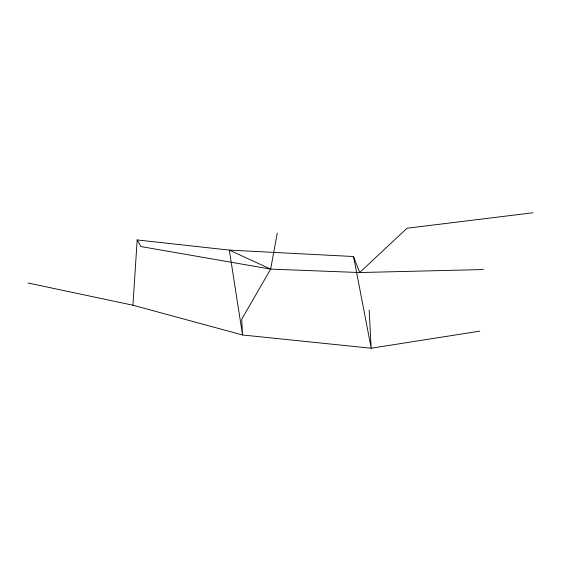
<?xml version="1.0" encoding="UTF-8"?>
<svg xmlns="http://www.w3.org/2000/svg" width="561" height="561" viewBox="0 0 561 561"><rect width="100%" height="100%" fill="white"/><g stroke="black" fill="none" stroke-linecap="round" stroke-linejoin="round"><path stroke-width="0.84" d="M479.711 331.151L371.193 348.227L242.541 334.98L132.922 305.219L137.179 239.947L229.323 250.108L353.535 256.524L359.657 272.541L483.309 269.553M532.95 212.773L407.027 228.236L359.657 272.541L270.661 269.112L229.323 250.108L242.541 334.98L241.714 319.258L270.661 269.112L277.232 233.152M270.661 269.112L140.965 246.567L137.179 239.947M28.05 283.003L132.922 305.219M353.535 256.524L371.193 348.227L369.138 310.016"/></g></svg>
